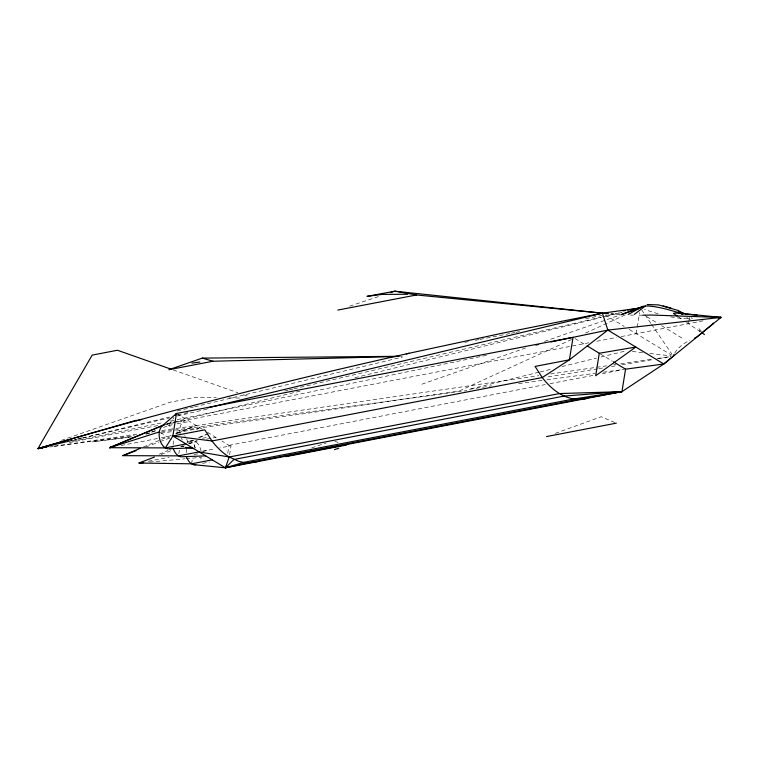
<?xml version="1.0" encoding="UTF-8"?>
<svg xmlns="http://www.w3.org/2000/svg" width="759" height="759" viewBox="0 0 759 759"><rect width="100%" height="100%" fill="white"/><g stroke="black" fill="none" stroke-linecap="round" stroke-linejoin="round"><path stroke-width="0.57" stroke-dasharray="3.79 2.85" d="M173.061 444.641L173.697 440.637M178.83 453.616L179.371 450.239M186.192 452.601L186.837 448.597M191.6 463.815L192.501 458.199M193.943 449.205L195.205 441.34L197.501 440.903M227.728 453.199L228.99 445.334L221.913 441.045M229.588 454.755L231.03 445.77L219.636 447.952M636.222 333.685L639.6 312.632M688.441 323.657L688.935 320.592M689.096 319.577L689.428 317.537M163.441 427.488L168.934 425.419L173.944 417.469M201.078 451.064A12.334 7.818 79.1 0 0 189.143 441.283L187.796 442.592L187.075 440.021A12.334 7.818 79.1 0 0 184.636 435.675M571.546 339.51L459.755 390.79L307.329 413.266L175.984 431.14M585.521 333.097L627.446 313.875M159.276 454.233L167.805 450.533M187.008 442.203L189.143 441.283M176.809 433.721L196.154 425.438L175.756 433.427M193.165 440.296L187.796 442.592L196.979 440.837M199.617 437.535L208.213 433.854M196.666 429.357L198.573 428.55L177.919 432.516M143.309 447.042L173.839 434.233M198.564 437.563L206.068 434.641M161.041 454.527L173.166 449.85M180.879 446.871L183.08 446.017M188.593 443.892L195.205 441.34M145.87 434.091L156.857 429.964M145.832 447.004L159.01 442.051M160.102 441.634L169.988 437.924M555.294 433.389L601.194 416.729L616.327 423.161M61.451 440.343L169.997 402.261L195.253 397.412L216.249 397.716M421.881 384.196L525.541 348.02M544.488 341.408L620.283 314.957M311.588 447.933L326.104 443.009M349.614 306.171L380.458 295.934M167.274 423.579L300.792 390.942M354.889 377.726L601.213 317.518M605.815 316.399L621.925 312.452M538.928 372.214L468.72 389.414L491.68 385.828M540.076 371.938L552.742 368.836M561.945 366.578L596.479 358.115M601.081 356.996L626.403 350.791M177.274 410.951L193.355 407.099M194.513 406.824L402.431 357.072L400.505 356.294M74.477 439.822L76.763 439.281M82.465 437.905L169.466 417.042M177.502 415.107L183.251 413.731M184.399 413.456L187.843 412.63M72.541 440.514L77.152 439.433M82.921 438.085L169.39 417.905M177.464 416.017L207.435 409.016M284.691 390.98L288.145 390.173M289.302 389.908L292.756 389.101M293.913 388.826L601.28 317.072M602.437 316.807L621.963 312.243M72.769 441.349L163.299 422.526M170.263 421.074L176.069 419.869M177.227 419.632L488.284 354.956M464.859 342.347L468.35 341.664M475.324 340.298L478.806 339.615M479.973 339.387L510.181 333.457M511.348 333.229L514.83 332.546M515.997 332.319L519.479 331.636M585.72 318.657L601.991 315.469M611.289 313.647L613.614 313.192M69.192 442.582L158.375 425.457M166.496 423.901L173.46 422.564M174.617 422.336L588.709 342.812M596.821 341.256L616.517 337.47M621.156 336.579L704.418 320.583M164.779 424.556L185.433 420.59C179.93 422.336 179.228 429.338 180.111 434.214M168.934 425.419L172.378 424.765M176.97 423.883L189.589 421.454M121.136 445.495L160.234 437.99M161.382 437.763L167.132 436.662M202.52 438.275L207.112 437.393M206.676 439.138L215.86 437.374M188.801 443.56L193.393 442.677L195.452 448.019M180.955 446.558L184.399 445.903M228.99 445.334L545.313 384.585M549.962 383.684L594.155 375.202M602.295 373.637L624.391 369.396M148.261 461.254L169.096 457.25M202.539 451.235L215.072 448.835M203.08 451.301L206.524 450.637M194.095 454.518L198.687 453.635M202.634 463.36L209.522 462.041M621.83 364.842L652.702 359.624M658.414 358.656L670.994 356.531M597.684 368.817L546.983 377.071M598.832 368.637L604.581 367.688M611.479 366.55L617.228 365.601M54.306 446.207L137.275 434.129M151.316 432.089L155.993 431.406M161.838 430.562L174.712 428.683M175.879 428.512L538.852 375.696M550.541 373.997L606.65 365.838M613.661 364.813L616.004 364.472M620.682 363.798L652.237 359.197M656.914 358.523L670.937 356.483M49.705 446.994L53.225 446.52M54.401 446.358L134.315 435.562M146.07 433.977L150.766 433.342M161.344 431.909L466.899 390.61M518.606 383.627L542.116 380.449M546.812 379.813L594.999 373.305M603.225 372.185L622.029 369.652M160.908 433.114L171.344 431.748M131.867 436.852L92.342 441.89L131.497 436.909M149.57 462.06L184.788 458.825M185.964 458.721L201.22 457.316A12.334 7.818 79.1 0 1 200.49 460.068M670.643 316.835A55.009 10.351 21.2 0 0 686.791 318.021L688.916 317.831M229.076 397.896L241.903 398.086M630.302 315.042L633.348 315.137M632.256 351.455L642.807 352.66M649.837 353.466L670.937 355.876M334.918 441.387L338.087 442.383M173.223 369.927L237.937 392.745M243.516 394.708L249.094 396.682M686.791 318.021L691.003 319.729M646.801 316.712L657.636 323.277M661.582 325.668L683.66 339.055M605.378 314.994L624.278 326.446M629.258 329.463L671.411 355.013M575.037 338.561L586.147 345.298M600.293 353.865L612.418 361.208M176.458 413.494L202.719 429.414M207.416 432.26L217.871 438.598M160.291 432.516L171.828 439.508M182.141 445.761L184.02 446.899M678.195 316.674L683.062 319.985M686.534 322.347L700.576 331.911M701.506 331.379L698.555 328.201L700.054 331.749M641.659 309.881L644.296 313.733M644.951 314.7L650.88 323.372M651.545 324.34L671.962 354.216M181.429 438.218L182.321 440.059M691.051 317.632A66.906 47.447 -83.3 0 1 692.474 318.827M176.012 433.323A12.334 7.818 79.1 0 1 179.987 432.535M166.847 424.575A12.334 7.818 79.1 0 1 172.606 429.3M658.1 313.752A55.009 10.351 21.2 0 1 644.391 309.397M674.694 353.163A123.423 47.428 9.1 0 1 689.684 340.269M642.92 315.194A155.007 59.572 9.1 0 1 636.365 315.184M620.084 314.615A155.007 59.572 9.1 0 1 610.748 313.96"/><path stroke-width="1.14" d="M678.423 313.125L721.05 317.395L663.802 363.997L621.953 391.653L225.385 467.81L172.853 435.979L176.458 413.494L573.017 337.338L569.421 359.813L542.268 377.546L211.97 440.979L172.853 435.979L165.339 447.905L109.638 447.706L164.779 424.556A12.334 7.818 79.1 0 0 159.466 438.18A12.334 7.818 79.1 0 0 169.485 448.768L192.558 447.914L185.557 447.468M599.287 353.248L595.682 375.733L635.824 347.043L599.287 353.248L587.162 345.905M193.687 464.66L225.385 467.81L248.117 462.886L578.405 399.452L621.953 391.653L625.549 369.168L613.424 361.825M225.385 467.81L229.227 457.003L559.525 393.57L621.953 391.653L573.69 399.006L243.392 462.44L225.385 467.81L233.905 459.489L564.203 396.056L621.953 391.653M42.646 447.952L37.95 448.588L92.181 355.108L117.446 350.25L170.993 369.14M175.196 415.486L176.458 413.494L162.881 425.363L109.638 447.706L113.082 447.042M640.34 307.955L642.057 306.408M625.549 369.168L663.802 363.997L673.28 356.142A123.423 47.428 9.1 0 1 673.916 354.633M718.934 318.173A33.643 12.931 9.1 0 1 721.05 317.395L607.845 330.089L569.421 359.813L535.057 366.417L542.268 377.546A75.71 48.026 79.1 0 0 559.525 393.57C567.827 398.636 578.092 400.999 587.589 398.247M634.268 314.435L645.349 306.038A53.823 10.123 21.2 0 1 677.502 312.376L682.825 313.875M628.243 314.425L642.968 306.37L645.349 306.038M257.301 461.681L248.117 462.886L243.392 462.44L238.639 461.301L229.227 457.003L199.124 451.899L178.469 455.865L122.768 455.666L140.149 448.37M154.428 457.07L139.001 463.028L191.6 463.815L212.254 459.85M642.968 306.37L621.109 314.672L639.277 308.325M121.715 443.171L109.638 447.706L159.314 431.918M122.768 455.666L135.946 450.713M399.329 356.303L202.292 358.106L168.877 369.709L213.004 361.237L396.274 356.54M334.482 449.66L338.77 448.237M390.373 292.651L394.775 291.19L602.39 313.182A155.007 59.572 9.1 0 0 608.661 313.78M42.627 447.905L37.95 448.588C160.528 412.611 284.397 381.094 409.082 353.277M46.052 447.032L37.95 448.588L136.335 420.211L135.927 420.847L141.667 419.471M634.59 309.359L639.192 308.239L633.376 309.321M48.396 446.415L37.95 448.588L72.19 440.372M77.902 439.006L81.327 438.18M207.378 407.944L602.39 313.182L639.192 308.116L627.712 310.108M37.95 448.588L47.172 446.434M634.6 309.293L639.192 308.22M406.245 353.893L503.359 332.973L602.39 313.182L607.845 330.089L663.802 363.997M535.873 345.06L538.197 344.577M550.968 341.92L607.845 330.089M337.802 310.08L416.511 294.966L602.39 313.182M719.257 317.736L721.05 317.395A38.87 14.933 9.1 0 1 709.01 317.053L651.118 315.023A155.007 59.572 9.1 0 1 642.92 315.194M172.853 435.979L204.759 429.85L211.97 440.979A75.71 48.026 79.1 0 0 229.227 457.003M165.339 447.905L185.983 443.939M169.485 448.768L172.929 448.104M142.474 462.364L139.001 463.028L143.698 462.601M285.915 456.652L346.531 445.011M546.527 436.567L616.327 423.161M623.111 310.896L625.407 310.507M191.913 363.077L199.978 362.034M647.171 304.53L658.518 304.909L678.878 310.659M205.689 455.874L182.615 456.728A12.334 7.818 79.1 0 1 173.469 449.214M715.889 317.253L721.05 317.395M407.536 294.264L382.005 294.407L366.995 296.371L394.775 291.19L416.511 294.966M687.066 314.15L697.445 315.336M671.022 308.097L663.11 305.886M681.895 313.884L677.502 312.376L683.072 313.998M202.292 358.106L213.004 361.237M677.502 312.376L681.497 313.685M686.174 314.302L678.546 311.209L684.03 313.704M677.227 316.019L673.337 313.363A60.179 31.764 65.4 0 1 682.493 313.79M701.544 332.575L704.466 334.558M713.27 323.021A33.643 12.931 9.1 0 0 713.071 323.666L696.667 337.167A123.423 47.428 9.1 0 0 694.76 337.926M195.756 464.688A12.334 7.818 79.1 0 1 186.6 457.174"/></g></svg>
